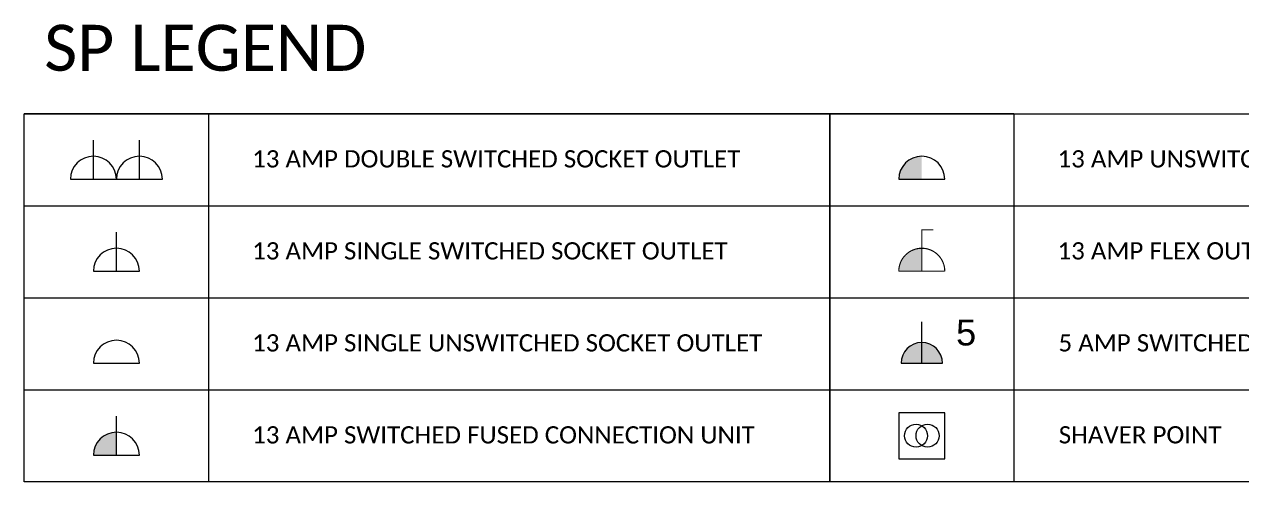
# Model space of a CAD drawing. Header units: millimetres. Extents: x -18512 to 101824, y -95768 to 52898.
# Drawn here: x -17832 to -12546, y -9109 to -7121 of the extents above; entities that cross this region are included whole.
import ezdxf
from ezdxf.enums import TextEntityAlignment as Align

# ---------------------------------------------------------------- set-up
doc = ezdxf.new("R2010")
doc.units = ezdxf.units.MM
doc.header["$LTSCALE"] = 25
doc.layers.get('0').update_dxf_attribs({"color": 254, "lineweight": 0})
doc.layers.add('_FW_ELEC_SYMBOL', color=253, linetype='Continuous', lineweight=0)
doc.layers.add('_FW_NOTES', color=252, linetype='Continuous', lineweight=0)
doc.styles.add('FW_Calibri', font='calibri.ttf')
doc.styles.get("Standard").update_dxf_attribs({"font": 'arial.ttf'})

# ---------------------------------------------------------------- blocks, each defined once
blk = doc.blocks.new('13amp Unswitch Spur')
blk.add_hatch(color=256).paths.add_polyline_path([(0, 0), (0, 100, 0.414214), (-100, 0)])
blk.add_line((-100, 0), (100, 0))
at = {"linetype": 'Continuous'}
blk.add_arc((0, 0), 100, 0, 180, dxfattribs=at)
blk.add_attdef('A', text='', height=112.5).set_placement((152.4, 156.3), align=Align.MIDDLE_CENTER)
blk = doc.blocks.new('*U70')
blk.add_hatch(color=256).paths.add_polyline_path([(0, 0), (0, 100, 0.414214), (-100, 0)])
for p, q in [((0, 0), (0, 169.6)), ((-100, 0), (100, 0))]:
    blk.add_line(p, q)
at = {"linetype": 'Continuous'}
blk.add_arc((0, 0), 100, 360, 180, dxfattribs=at)
blk.add_attdef('A', text='', height=112.5).set_placement((152.4, 156.3), align=Align.MIDDLE_CENTER)
blk = doc.blocks.new('*U71')
h = blk.add_hatch(color=256)
h.dxf.hatch_style = 1
h.paths.add_polyline_path([(0, 90), (0, 0), (90, 0, 0.414214)])
h.paths.add_polyline_path([(0, 90, 0.414214), (-90, 0), (0, 0)])
for p, q in [((0, 0), (0, 180)), ((-90, 0), (90, 0))]:
    blk.add_line(p, q)
blk.add_arc((0, 0), 90, 0, 180)
blk.add_attdef('A', text='', height=112.5).set_placement((192.7, 133.5), align=Align.MIDDLE_CENTER)
blk = doc.blocks.new('shaver')
blk.add_lwpolyline([(-100, -100), (100, -100), (100, 100), (-100, 100)], close=True)
for centre in [(-25, 0), (25, 0)]:
    blk.add_circle(centre, 50)
blk = doc.blocks.new('dsso')
for p, q in [((-100, 0), (-100, 169.6)), ((100, 0), (100, 169.6)), ((-200, 0), (0, 0)), ((0, 0), (200, 0))]:
    blk.add_line(p, q)
at = {"linetype": 'Continuous'}
for centre in [(-100, 0), (100, 0)]:
    blk.add_arc(centre, 100, 0, 180, dxfattribs=at)
blk = doc.blocks.new('so')
for p, q in [((0, 0), (0, 169.6)), ((-100, 0), (100, 0))]:
    blk.add_line(p, q)
at = {"linetype": 'Continuous'}
blk.add_arc((0, 0), 100, 0, 180, dxfattribs=at)
blk = doc.blocks.new('sp')
blk.add_line((-100, 0), (100, 0))
at = {"linetype": 'Continuous'}
blk.add_arc((0, 0), 100, 0, 180, dxfattribs=at)
blk = doc.blocks.new('*U75')
at = {"true_color": 0x0000fa}
blk.add_hatch(color=5, dxfattribs=at).paths.add_polyline_path([(0, 0), (0, 100, 0.414214), (-100, 0)])
at = {"color": 5, "true_color": 0x0000fa, "const_width": 5}
for points in [[(0, 0), (-0.1, 180), (49.9, 180)], [(-100, 0), (100, 0)]]:
    blk.add_lwpolyline(points, dxfattribs=at)
blk.add_lwpolyline([(-100, 0, -1), (100, 0)], format="xyb", dxfattribs=at)

msp = doc.modelspace()

# ---------------------------------------------------------------- linework, layer by layer
at = {"layer": '_FW_ELEC_SYMBOL'}
for points in [[(-17831.9, -7509.2), (-14331.9, -7509.2), (-14331.9, -9109.2), (-17831.9, -9109.2)], [(-14331.9, -7509.2), (-10831.9, -7509.2), (-10831.9, -9109.2), (-14331.9, -9109.2)]]:
    msp.add_lwpolyline(points, close=True, dxfattribs=at)
for points in [[(-17031.9, -7509.2), (-17031.9, -9109.2)], [(-13531.9, -7509.2), (-13531.9, -9109.2)], [(-17831.9, -7909.2), (-14331.9, -7909.2)], [(-14331.9, -7909.2), (-10831.9, -7909.2)], [(-17831.9, -8309.2), (-14331.9, -8309.2)], [(-14331.9, -8309.2), (-10831.9, -8309.2)], [(-17831.9, -8709.2), (-14331.9, -8709.2)], [(-14331.9, -8709.2), (-10831.9, -8709.2)]]:
    msp.add_lwpolyline(points, dxfattribs=at)
at = {"layer": '_FW_NOTES'}
for p, q in [((-17031.9, -7509.2), (-17831.9, -7509.2)), ((-14331.9, -7509.2), (-17031.9, -7509.2)), ((-13531.9, -7509.2), (-14331.9, -7509.2))]:
    msp.add_line(p, q, dxfattribs=at)

# ---------------------------------------------------------------- block references
msp.add_blockref('*U75', (-13931.9, -8194.2))
at = {"layer": '_FW_ELEC_SYMBOL'}
for name, p in [('dsso', (-17431.9, -7794.2)), ('13amp Unswitch Spur', (-13931.9, -7794.2)), ('so', (-17431.9, -8194.2)), ('sp', (-17431.9, -8594.2)), ('*U70', (-17431.9, -8994.2)), ('shaver', (-13931.9, -8909.2))]:
    msp.add_blockref(name, p, dxfattribs=at)
ref = msp.add_blockref('*U71', (-13931.9, -8594.2), dxfattribs=at)
ref.add_attrib('A', '5', dxfattribs={"layer": '0', "height": 112.5}).set_placement((-13739.2, -8460.7), align=Align.MIDDLE_CENTER)
ref.add_attrib('A', '5', dxfattribs={"layer": '0', "height": 112.5}).set_placement((-13739.2, -8460.7), align=Align.MIDDLE_CENTER)
ref.add_attrib('A', '5', dxfattribs={"layer": '0', "height": 112.5}).set_placement((-13739.2, -8460.7), align=Align.MIDDLE_CENTER)
ref.add_attrib('A', '5', dxfattribs={"layer": '0', "height": 112.5}).set_placement((-13739.2, -8460.7), align=Align.MIDDLE_CENTER)
ref.add_attrib('A', '5', dxfattribs={"layer": '0', "height": 112.5}).set_placement((-13739.2, -8460.7), align=Align.MIDDLE_CENTER)
ref.add_attrib('A', '5', dxfattribs={"layer": '0', "height": 112.5}).set_placement((-13739.2, -8460.7), align=Align.MIDDLE_CENTER)
ref.add_attrib('A', '5', dxfattribs={"layer": '0', "height": 112.5}).set_placement((-13739.2, -8460.7), align=Align.MIDDLE_CENTER)
ref.add_attrib('A', '5', dxfattribs={"layer": '0', "height": 112.5}).set_placement((-13739.2, -8460.7), align=Align.MIDDLE_CENTER)
ref.add_attrib('A', '5', dxfattribs={"layer": '0', "height": 112.5}).set_placement((-13739.2, -8460.7), align=Align.MIDDLE_CENTER)
ref.add_attrib('A', '5', dxfattribs={"layer": '0', "height": 112.5}).set_placement((-13739.2, -8460.7), align=Align.MIDDLE_CENTER)
ref.add_attrib('A', '5', dxfattribs={"layer": '0', "height": 112.5}).set_placement((-13739.2, -8460.7), align=Align.MIDDLE_CENTER)
ref.add_attrib('A', '5', dxfattribs={"layer": '0', "height": 112.5}).set_placement((-13739.2, -8460.7), align=Align.MIDDLE_CENTER)
ref.add_attrib('A', '5', dxfattribs={"layer": '0', "height": 112.5}).set_placement((-13739.2, -8460.7), align=Align.MIDDLE_CENTER)
ref.add_attrib('A', '5', dxfattribs={"layer": '0', "height": 112.5}).set_placement((-13739.2, -8460.7), align=Align.MIDDLE_CENTER)
ref.add_attrib('A', '5', dxfattribs={"layer": '0', "height": 112.5}).set_placement((-13739.2, -8460.7), align=Align.MIDDLE_CENTER)
ref.add_attrib('A', '5', dxfattribs={"layer": '0', "height": 112.5}).set_placement((-13739.2, -8460.7), align=Align.MIDDLE_CENTER)
ref.add_attrib('A', '5', dxfattribs={"layer": '0', "height": 112.5}).set_placement((-13739.2, -8460.7), align=Align.MIDDLE_CENTER)
ref.add_attrib('A', '5', dxfattribs={"layer": '0', "height": 112.5}).set_placement((-13739.2, -8460.7), align=Align.MIDDLE_CENTER)
ref.add_attrib('A', '5', dxfattribs={"layer": '0', "height": 112.5}).set_placement((-13739.2, -8460.7), align=Align.MIDDLE_CENTER)
ref.add_attrib('A', '5', dxfattribs={"layer": '0', "height": 112.5}).set_placement((-13739.2, -8460.7), align=Align.MIDDLE_CENTER)
ref.add_attrib('A', '5', dxfattribs={"layer": '0', "height": 112.5}).set_placement((-13739.2, -8460.7), align=Align.MIDDLE_CENTER)
ref.add_attrib('A', '5', dxfattribs={"layer": '0', "height": 112.5}).set_placement((-13739.2, -8460.7), align=Align.MIDDLE_CENTER)
ref.add_attrib('A', '5', dxfattribs={"layer": '0', "height": 112.5}).set_placement((-13739.2, -8460.7), align=Align.MIDDLE_CENTER)
ref.add_attrib('A', '5', dxfattribs={"layer": '0', "height": 112.5}).set_placement((-13739.2, -8460.7), align=Align.MIDDLE_CENTER)
ref.add_attrib('A', '5', dxfattribs={"layer": '0', "height": 112.5}).set_placement((-13739.2, -8460.7), align=Align.MIDDLE_CENTER)
ref.add_attrib('A', '5', dxfattribs={"layer": '0', "height": 112.5}).set_placement((-13739.2, -8460.7), align=Align.MIDDLE_CENTER)
ref.add_attrib('A', '5', dxfattribs={"layer": '0', "height": 112.5}).set_placement((-13739.2, -8460.7), align=Align.MIDDLE_CENTER)
ref.add_attrib('A', '5', dxfattribs={"layer": '0', "height": 112.5}).set_placement((-13739.2, -8460.7), align=Align.MIDDLE_CENTER)
ref.add_attrib('A', '5', dxfattribs={"layer": '0', "height": 112.5}).set_placement((-13739.2, -8460.7), align=Align.MIDDLE_CENTER)
ref.add_attrib('A', '5', dxfattribs={"layer": '0', "height": 112.5}).set_placement((-13739.2, -8460.7), align=Align.MIDDLE_CENTER)
ref.add_attrib('A', '5', dxfattribs={"layer": '0', "height": 112.5}).set_placement((-13739.2, -8460.7), align=Align.MIDDLE_CENTER)
ref.add_attrib('A', '5', dxfattribs={"layer": '0', "height": 112.5}).set_placement((-13739.2, -8460.7), align=Align.MIDDLE_CENTER)
ref.add_attrib('A', '5', dxfattribs={"layer": '0', "height": 112.5}).set_placement((-13739.2, -8460.7), align=Align.MIDDLE_CENTER)
ref.add_attrib('A', '5', dxfattribs={"layer": '0', "height": 112.5}).set_placement((-13739.2, -8460.7), align=Align.MIDDLE_CENTER)
ref.add_attrib('A', '5', dxfattribs={"layer": '0', "height": 112.5}).set_placement((-13739.2, -8460.7), align=Align.MIDDLE_CENTER)
ref.add_attrib('A', '5', dxfattribs={"layer": '0', "height": 112.5}).set_placement((-13739.2, -8460.7), align=Align.MIDDLE_CENTER)
ref.add_attrib('A', '5', dxfattribs={"layer": '0', "height": 112.5}).set_placement((-13739.2, -8460.7), align=Align.MIDDLE_CENTER)
ref.add_attrib('A', '5', dxfattribs={"layer": '0', "height": 112.5}).set_placement((-13739.2, -8460.7), align=Align.MIDDLE_CENTER)
ref.add_attrib('A', '5', dxfattribs={"layer": '0', "height": 112.5}).set_placement((-13739.2, -8460.7), align=Align.MIDDLE_CENTER)
ref.add_attrib('A', '5', dxfattribs={"layer": '0', "height": 112.5}).set_placement((-13739.2, -8460.7), align=Align.MIDDLE_CENTER)
ref.add_attrib('A', '5', dxfattribs={"layer": '0', "height": 112.5}).set_placement((-13739.2, -8460.7), align=Align.MIDDLE_CENTER)
ref.add_attrib('A', '5', dxfattribs={"layer": '0', "height": 112.5}).set_placement((-13739.2, -8460.7), align=Align.MIDDLE_CENTER)
ref.add_attrib('A', '5', dxfattribs={"layer": '0', "height": 112.5}).set_placement((-13739.2, -8460.7), align=Align.MIDDLE_CENTER)
ref.add_attrib('A', '5', dxfattribs={"layer": '0', "height": 112.5}).set_placement((-13739.2, -8460.7), align=Align.MIDDLE_CENTER)
ref.add_attrib('A', '5', dxfattribs={"layer": '0', "height": 112.5}).set_placement((-13739.2, -8460.7), align=Align.MIDDLE_CENTER)
ref.add_attrib('A', '5', dxfattribs={"layer": '0', "height": 112.5}).set_placement((-13739.2, -8460.7), align=Align.MIDDLE_CENTER)
ref.add_attrib('A', '5', dxfattribs={"layer": '0', "height": 112.5}).set_placement((-13739.2, -8460.7), align=Align.MIDDLE_CENTER)
ref.add_attrib('A', '5', dxfattribs={"layer": '0', "height": 112.5}).set_placement((-13739.2, -8460.7), align=Align.MIDDLE_CENTER)
ref.add_attrib('A', '5', dxfattribs={"layer": '0', "height": 112.5}).set_placement((-13739.2, -8460.7), align=Align.MIDDLE_CENTER)
ref.add_attrib('A', '5', dxfattribs={"layer": '0', "height": 112.5}).set_placement((-13739.2, -8460.7), align=Align.MIDDLE_CENTER)
ref.add_attrib('A', '5', dxfattribs={"layer": '0', "height": 112.5}).set_placement((-13739.2, -8460.7), align=Align.MIDDLE_CENTER)
ref.add_attrib('A', '5', dxfattribs={"layer": '0', "height": 112.5}).set_placement((-13739.2, -8460.7), align=Align.MIDDLE_CENTER)
ref.add_attrib('A', '5', dxfattribs={"layer": '0', "height": 112.5}).set_placement((-13739.2, -8460.7), align=Align.MIDDLE_CENTER)
ref.add_attrib('A', '5', dxfattribs={"layer": '0', "height": 112.5}).set_placement((-13739.2, -8460.7), align=Align.MIDDLE_CENTER)
ref.add_attrib('A', '5', dxfattribs={"layer": '0', "height": 112.5}).set_placement((-13739.2, -8460.7), align=Align.MIDDLE_CENTER)
ref.add_attrib('A', '5', dxfattribs={"layer": '0', "height": 112.5}).set_placement((-13739.2, -8460.7), align=Align.MIDDLE_CENTER)
ref.add_attrib('A', '5', dxfattribs={"layer": '0', "height": 112.5}).set_placement((-13739.2, -8460.7), align=Align.MIDDLE_CENTER)
ref.add_attrib('A', '5', dxfattribs={"layer": '0', "height": 112.5}).set_placement((-13739.2, -8460.7), align=Align.MIDDLE_CENTER)
ref.add_attrib('A', '5', dxfattribs={"layer": '0', "height": 112.5}).set_placement((-13739.2, -8460.7), align=Align.MIDDLE_CENTER)
ref.add_attrib('A', '5', dxfattribs={"layer": '0', "height": 112.5}).set_placement((-13739.2, -8460.7), align=Align.MIDDLE_CENTER)
ref.add_attrib('A', '5', dxfattribs={"layer": '0', "height": 112.5}).set_placement((-13739.2, -8460.7), align=Align.MIDDLE_CENTER)
ref.add_attrib('A', '5', dxfattribs={"layer": '0', "height": 112.5}).set_placement((-13739.2, -8460.7), align=Align.MIDDLE_CENTER)
ref.add_attrib('A', '5', dxfattribs={"layer": '0', "height": 112.5}).set_placement((-13739.2, -8460.7), align=Align.MIDDLE_CENTER)
ref.add_attrib('A', '5', dxfattribs={"layer": '0', "height": 112.5}).set_placement((-13739.2, -8460.7), align=Align.MIDDLE_CENTER)
ref.add_attrib('A', '5', dxfattribs={"layer": '0', "height": 112.5}).set_placement((-13739.2, -8460.7), align=Align.MIDDLE_CENTER)
ref.add_attrib('A', '5', dxfattribs={"layer": '0', "height": 112.5}).set_placement((-13739.2, -8460.7), align=Align.MIDDLE_CENTER)
ref.add_attrib('A', '5', dxfattribs={"layer": '0', "height": 112.5}).set_placement((-13739.2, -8460.7), align=Align.MIDDLE_CENTER)
ref.add_attrib('A', '5', dxfattribs={"layer": '0', "height": 112.5}).set_placement((-13739.2, -8460.7), align=Align.MIDDLE_CENTER)
ref.add_attrib('A', '5', dxfattribs={"layer": '0', "height": 112.5}).set_placement((-13739.2, -8460.7), align=Align.MIDDLE_CENTER)
ref.add_attrib('A', '5', dxfattribs={"layer": '0', "height": 112.5}).set_placement((-13739.2, -8460.7), align=Align.MIDDLE_CENTER)
ref.add_attrib('A', '5', dxfattribs={"layer": '0', "height": 112.5}).set_placement((-13739.2, -8460.7), align=Align.MIDDLE_CENTER)
ref.add_attrib('A', '5', dxfattribs={"layer": '0', "height": 112.5}).set_placement((-13739.2, -8460.7), align=Align.MIDDLE_CENTER)
ref.add_attrib('A', '5', dxfattribs={"layer": '0', "height": 112.5}).set_placement((-13739.2, -8460.7), align=Align.MIDDLE_CENTER)
ref.add_attrib('A', '5', dxfattribs={"layer": '0', "height": 112.5}).set_placement((-13739.2, -8460.7), align=Align.MIDDLE_CENTER)
ref.add_attrib('A', '5', dxfattribs={"layer": '0', "height": 112.5}).set_placement((-13739.2, -8460.7), align=Align.MIDDLE_CENTER)
ref.add_attrib('A', '5', dxfattribs={"layer": '0', "height": 112.5}).set_placement((-13739.2, -8460.7), align=Align.MIDDLE_CENTER)
ref.add_attrib('A', '5', dxfattribs={"layer": '0', "height": 112.5}).set_placement((-13739.2, -8460.7), align=Align.MIDDLE_CENTER)
ref.add_attrib('A', '5', dxfattribs={"layer": '0', "height": 112.5}).set_placement((-13739.2, -8460.7), align=Align.MIDDLE_CENTER)
ref.add_attrib('A', '5', dxfattribs={"layer": '0', "height": 112.5}).set_placement((-13739.2, -8460.7), align=Align.MIDDLE_CENTER)
ref.add_attrib('A', '5', dxfattribs={"layer": '0', "height": 112.5}).set_placement((-13739.2, -8460.7), align=Align.MIDDLE_CENTER)
ref.add_attrib('A', '5', dxfattribs={"layer": '0', "height": 112.5}).set_placement((-13739.2, -8460.7), align=Align.MIDDLE_CENTER)
ref.add_attrib('A', '5', dxfattribs={"layer": '0', "height": 112.5}).set_placement((-13739.2, -8460.7), align=Align.MIDDLE_CENTER)
ref.add_attrib('A', '5', dxfattribs={"layer": '0', "height": 112.5}).set_placement((-13739.2, -8460.7), align=Align.MIDDLE_CENTER)
ref.add_attrib('A', '5', dxfattribs={"layer": '0', "height": 112.5}).set_placement((-13739.2, -8460.7), align=Align.MIDDLE_CENTER)
ref.add_attrib('A', '5', dxfattribs={"layer": '0', "height": 112.5}).set_placement((-13739.2, -8460.7), align=Align.MIDDLE_CENTER)
ref.add_attrib('A', '5', dxfattribs={"layer": '0', "height": 112.5}).set_placement((-13739.2, -8460.7), align=Align.MIDDLE_CENTER)
ref.add_attrib('A', '5', dxfattribs={"layer": '0', "height": 112.5}).set_placement((-13739.2, -8460.7), align=Align.MIDDLE_CENTER)
ref.add_attrib('A', '5', dxfattribs={"layer": '0', "height": 112.5}).set_placement((-13739.2, -8460.7), align=Align.MIDDLE_CENTER)
ref.add_attrib('A', '5', dxfattribs={"layer": '0', "height": 112.5}).set_placement((-13739.2, -8460.7), align=Align.MIDDLE_CENTER)
ref.add_attrib('A', '5', dxfattribs={"layer": '0', "height": 112.5}).set_placement((-13739.2, -8460.7), align=Align.MIDDLE_CENTER)
ref.add_attrib('A', '5', dxfattribs={"layer": '0', "height": 112.5}).set_placement((-13739.2, -8460.7), align=Align.MIDDLE_CENTER)
ref.add_attrib('A', '5', dxfattribs={"layer": '0', "height": 112.5}).set_placement((-13739.2, -8460.7), align=Align.MIDDLE_CENTER)
ref.add_attrib('A', '5', dxfattribs={"layer": '0', "height": 112.5}).set_placement((-13739.2, -8460.7), align=Align.MIDDLE_CENTER)
ref.add_attrib('A', '5', dxfattribs={"layer": '0', "height": 112.5}).set_placement((-13739.2, -8460.7), align=Align.MIDDLE_CENTER)
ref.add_attrib('A', '5', dxfattribs={"layer": '0', "height": 112.5}).set_placement((-13739.2, -8460.7), align=Align.MIDDLE_CENTER)
ref.add_attrib('A', '5', dxfattribs={"layer": '0', "height": 112.5}).set_placement((-13739.2, -8460.7), align=Align.MIDDLE_CENTER)
ref.add_attrib('A', '5', dxfattribs={"layer": '0', "height": 112.5}).set_placement((-13739.2, -8460.7), align=Align.MIDDLE_CENTER)
ref.add_attrib('A', '5', dxfattribs={"layer": '0', "height": 112.5}).set_placement((-13739.2, -8460.7), align=Align.MIDDLE_CENTER)
ref.add_attrib('A', '5', dxfattribs={"layer": '0', "height": 112.5}).set_placement((-13739.2, -8460.7), align=Align.MIDDLE_CENTER)
ref.add_attrib('A', '5', dxfattribs={"layer": '0', "height": 112.5}).set_placement((-13739.2, -8460.7), align=Align.MIDDLE_CENTER)
ref.add_attrib('A', '5', dxfattribs={"layer": '0', "height": 112.5}).set_placement((-13739.2, -8460.7), align=Align.MIDDLE_CENTER)
ref.add_attrib('A', '5', dxfattribs={"layer": '0', "height": 112.5}).set_placement((-13739.2, -8460.7), align=Align.MIDDLE_CENTER)
ref.add_attrib('A', '5', dxfattribs={"layer": '0', "height": 112.5}).set_placement((-13739.2, -8460.7), align=Align.MIDDLE_CENTER)
ref.add_attrib('A', '5', dxfattribs={"layer": '0', "height": 112.5}).set_placement((-13739.2, -8460.7), align=Align.MIDDLE_CENTER)
ref.add_attrib('A', '5', dxfattribs={"layer": '0', "height": 112.5}).set_placement((-13739.2, -8460.7), align=Align.MIDDLE_CENTER)
ref.add_attrib('A', '5', dxfattribs={"layer": '0', "height": 112.5}).set_placement((-13739.2, -8460.7), align=Align.MIDDLE_CENTER)
ref.add_attrib('A', '5', dxfattribs={"layer": '0', "height": 112.5}).set_placement((-13739.2, -8460.7), align=Align.MIDDLE_CENTER)
ref.add_attrib('A', '5', dxfattribs={"layer": '0', "height": 112.5}).set_placement((-13739.2, -8460.7), align=Align.MIDDLE_CENTER)
ref.add_attrib('A', '5', dxfattribs={"layer": '0', "height": 112.5}).set_placement((-13739.2, -8460.7), align=Align.MIDDLE_CENTER)
ref.add_attrib('A', '5', dxfattribs={"layer": '0', "height": 112.5}).set_placement((-13739.2, -8460.7), align=Align.MIDDLE_CENTER)
ref.add_attrib('A', '5', dxfattribs={"layer": '0', "height": 112.5}).set_placement((-13739.2, -8460.7), align=Align.MIDDLE_CENTER)
ref.add_attrib('A', '5', dxfattribs={"layer": '0', "height": 112.5}).set_placement((-13739.2, -8460.7), align=Align.MIDDLE_CENTER)
ref.add_attrib('A', '5', dxfattribs={"layer": '0', "height": 112.5}).set_placement((-13739.2, -8460.7), align=Align.MIDDLE_CENTER)
ref.add_attrib('A', '5', dxfattribs={"layer": '0', "height": 112.5}).set_placement((-13739.2, -8460.7), align=Align.MIDDLE_CENTER)
ref.add_attrib('A', '5', dxfattribs={"layer": '0', "height": 112.5}).set_placement((-13739.2, -8460.7), align=Align.MIDDLE_CENTER)
ref.add_attrib('A', '5', dxfattribs={"layer": '0', "height": 112.5}).set_placement((-13739.2, -8460.7), align=Align.MIDDLE_CENTER)
ref.add_attrib('A', '5', dxfattribs={"layer": '0', "height": 112.5}).set_placement((-13739.2, -8460.7), align=Align.MIDDLE_CENTER)
ref.add_attrib('A', '5', dxfattribs={"layer": '0', "height": 112.5}).set_placement((-13739.2, -8460.7), align=Align.MIDDLE_CENTER)
ref.add_attrib('A', '5', dxfattribs={"layer": '0', "height": 112.5}).set_placement((-13739.2, -8460.7), align=Align.MIDDLE_CENTER)
ref.add_attrib('A', '5', dxfattribs={"layer": '0', "height": 112.5}).set_placement((-13739.2, -8460.7), align=Align.MIDDLE_CENTER)
ref.add_attrib('A', '5', dxfattribs={"layer": '0', "height": 112.5}).set_placement((-13739.2, -8460.7), align=Align.MIDDLE_CENTER)
ref.add_attrib('A', '5', dxfattribs={"layer": '0', "height": 112.5}).set_placement((-13739.2, -8460.7), align=Align.MIDDLE_CENTER)
ref.add_attrib('A', '5', dxfattribs={"layer": '0', "height": 112.5}).set_placement((-13739.2, -8460.7), align=Align.MIDDLE_CENTER)
ref.add_attrib('A', '5', dxfattribs={"layer": '0', "height": 112.5}).set_placement((-13739.2, -8460.7), align=Align.MIDDLE_CENTER)
ref.add_attrib('A', '5', dxfattribs={"layer": '0', "height": 112.5}).set_placement((-13739.2, -8460.7), align=Align.MIDDLE_CENTER)

# ---------------------------------------------------------------- texts
at = {"lineweight": 0, "insert": (-17745.5, -7122.9), "char_height": 200, "attachment_point": 1, "style": 'FW_Calibri'}
msp.add_mtext_dynamic_manual_height_columns('SP LEGEND', width=8447.714, gutter_width=12.5, heights=[0], dxfattribs=at)
at = {"layer": '_FW_ELEC_SYMBOL', "style": 'FW_Calibri'}
for s, p in [('13 AMP DOUBLE SWITCHED SOCKET OUTLET', (-16842, -7743.1)), ('13 AMP UNSWITCHED FUSED CONNECTION UNIT', (-13342, -7743.1)), ('13 AMP SINGLE SWITCHED SOCKET OUTLET', (-16842, -8143.1)), ('13 AMP FLEX OUTLET', (-13342, -8143.1)), ('13 AMP SINGLE UNSWITCHED SOCKET OUTLET', (-16842, -8543.1)), ('5 AMP SWITCHED SOCKET OUTLET', (-13337.7, -8543.1)), ('13 AMP SWITCHED FUSED CONNECTION UNIT', (-16842, -8943.1)), ('SHAVER POINT', (-13336.6, -8942.9))]:
    msp.add_text(s, height=75, dxfattribs=at).set_placement(p)

doc.saveas('drawing.dxf')
